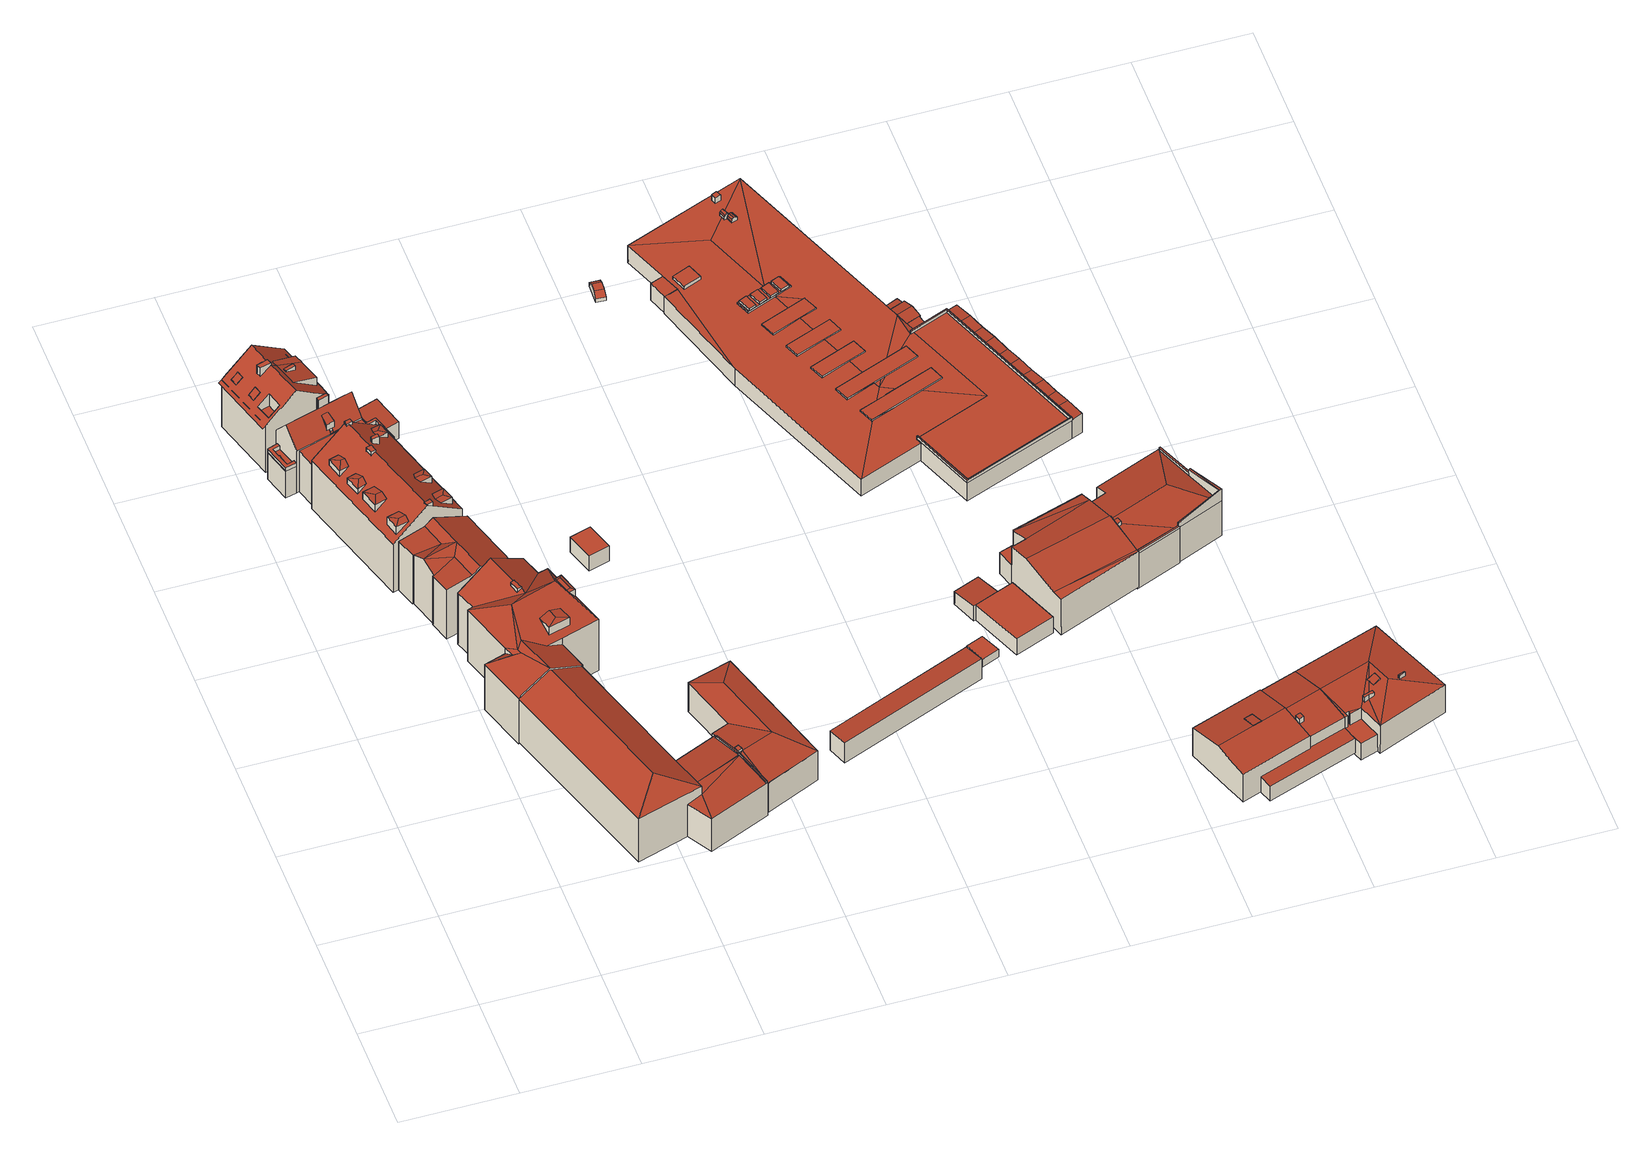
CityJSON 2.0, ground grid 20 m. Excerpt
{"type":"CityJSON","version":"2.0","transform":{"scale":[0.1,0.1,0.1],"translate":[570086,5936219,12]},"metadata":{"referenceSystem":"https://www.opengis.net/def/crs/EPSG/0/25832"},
"CityObjects":{
"building1":{"type":"Building","attributes":{"Grundfläche 2D":"138.382651","Grundhöhe NN":"13.450"},"children":["building1-1","building1-2","building1-3","building1-4","building1-5"],"geometry":[{"type":"MultiSurface","lod":"3","boundaries":[[[0,1,2,3]],[[4,5,6,0,3,7],[8,9,10,11]],[[12,13,14,15,16,17,18,19,20,21,22,23],[24,25,26,27]],[[28,29,30,31,32,33,4,7,15,14,13,34,35]],[[31,36,32]],[[7,3,15]],[[37,38,39,17,16,15,3,2,40,36,31,41]],[[40,2,1]],[[33,5,4]],[[36,0,6,5,33,32]],[[40,1,0,36]],[[39,42,43,44]],[[19,18,17,39,44,45]],[[22,46,19,45,47]],[[34,13,12,23,22,47,48,35]],[[49,50,51,31,30,29,28,35,48,52]],[[42,32,31,51,43]],[[43,51,50,49,52,48,47,45,44]],[[46,22,21,20,19]],[[32,42,31]],[[31,42,39,38,37,41]]],"semantics":{"surfaces":[{"type":"RoofSurface"},{"type":"WallSurface"},{"type":"GroundSurface"}],"values":[0,0,0,0,0,0,0,1,1,1,1,1,1,1,1,1,1,2,0,0,0]}}]},
"building1-1":{"type":"BuildingInstallation","parents":["building1"],"geometry":[{"type":"MultiSurface","lod":"3","boundaries":[[[53,54,55,56]],[[56,55,57,58]],[[53,56,58,59]],[[54,53,59,60]],[[55,54,60,57]]],"semantics":{"surfaces":[{"type":"RoofSurface"},{"type":"WallSurface"}],"values":[0,1,1,1,1]}}]},
"building1-2":{"type":"BuildingInstallation","parents":["building1"],"geometry":[{"type":"MultiSurface","lod":"3","boundaries":[[[61,62,63,64]],[[64,63,9,8]],[[61,64,8,11]],[[62,61,11,10]],[[63,62,10,9]]],"semantics":{"surfaces":[{"type":"RoofSurface"},{"type":"WallSurface"}],"values":[0,1,1,1,1]}}]},
"building1-3":{"type":"BuildingInstallation","parents":["building1"],"geometry":[{"type":"MultiSurface","lod":"3","boundaries":[[[65,66,67,68,69,70]],[[71,68,67,66,65,16,72,73]],[[71,74,69,68]],[[74,15,70,69]],[[15,16,65,70]]],"semantics":{"surfaces":[{"type":"RoofSurface"},{"type":"WallSurface"}],"values":[0,1,1,1,1]}}]},
"building1-4":{"type":"BuildingInstallation","parents":["building1"],"geometry":[{"type":"MultiSurface","lod":"3","boundaries":[[[75,76,77,78]],[[76,75,24,27]],[[77,76,27,26]],[[78,77,26,25]],[[75,78,25,24]]],"semantics":{"surfaces":[{"type":"RoofSurface"},{"type":"WallSurface"}],"values":[0,1,1,1,1]}}]},
"building1-5":{"type":"BuildingInstallation","parents":["building1"],"geometry":[{"type":"MultiSurface","lod":"3","boundaries":[[[79,80,81,82,83,84,85,86,87]],[[88,89,83,82]],[[79,87,90,91,92,88,82,81,80]],[[89,93,84,83]],[[86,85,84,93,94,95,90,87]]],"semantics":{"surfaces":[{"type":"RoofSurface"},{"type":"WallSurface"}],"values":[0,1,1,1,1]}}]},
"building2":{"type":"Building","attributes":{"Grundfläche 2D":"290.247831","Grundhöhe NN":"13.289"},"children":["building2-1","building2-2","building2-3","building2-4","building2-5","building2-6"],"geometry":[{"type":"Solid","lod":"3","boundaries":[[[[96,97,98]],[[97,99,100,98]],[[97,96,101,99]],[[102,103,104]],[[103,105,106,104]],[[103,102,107,105]],[[108,109,110]],[[109,111,112,110]],[[109,108,113,111]],[[114,115,116]],[[115,117,118,116]],[[115,114,119,117]],[[120,121,122,123]],[[121,120,124]],[[124,120,123,125]],[[126,127,128,129,130,131,132,133,134,135,136,137],[125,123,122,138,139]],[[140,141,131,130,129,128,127,126,142,143],[99,101,144,145,100],[112,111,113,146,147],[105,107,148,149,106],[118,117,119,150,151]],[[96,98,145,144]],[[96,144,101]],[[100,145,98]],[[149,148,102,104]],[[107,102,148]],[[149,104,106]],[[108,110,147,146]],[[146,113,108]],[[147,110,112]],[[114,116,151,150]],[[114,150,119]],[[118,151,116]],[[138,122,121]],[[124,125,139]],[[121,124,139,138]],[[140,143,152,153]],[[154,155,133,132,131,141,140,153,156]],[[157,135,134,133,155,158]],[[143,142,126,137,136,135,157,152]],[[158,155,154,156,153,152,157]]]],"semantics":{"surfaces":[{"type":"RoofSurface"},{"type":"WallSurface"},{"type":"GroundSurface"}],"values":[[0,0,0,0,0,0,0,0,0,0,0,0,0,0,0,0,0,1,1,1,1,1,1,1,1,1,1,1,1,1,1,1,1,1,1,1,2]]}}]},
"building2-1":{"type":"BuildingInstallation","parents":["building2"],"geometry":[{"type":"MultiSurface","lod":"3","boundaries":[[[159,160,161,162]],[[160,159,142,163]],[[160,163,127,164,161]],[[162,161,164,137]],[[126,142,159,162,137]]],"semantics":{"surfaces":[{"type":"RoofSurface"},{"type":"WallSurface"}],"values":[0,1,1,1,1]}}]},
"building2-2":{"type":"BuildingInstallation","parents":["building2"],"geometry":[{"type":"MultiSurface","lod":"3","boundaries":[[[165,166,167,168]],[[168,167,169,170]],[[165,168,170,171]],[[166,165,171,172]],[[167,166,172,169]]],"semantics":{"surfaces":[{"type":"RoofSurface"},{"type":"WallSurface"}],"values":[0,1,1,1,1]}}]},
"building2-3":{"type":"BuildingInstallation","parents":["building2"],"geometry":[{"type":"MultiSurface","lod":"3","boundaries":[[[173,174,175,176]],[[174,173,177]],[[177,173,176,178]],[[174,179,175]],[[178,180,177]],[[174,177,180,179]]],"semantics":{"surfaces":[{"type":"RoofSurface"},{"type":"WallSurface"}],"values":[0,0,0,1,1,1]}}]},
"building2-4":{"type":"BuildingInstallation","parents":["building2"],"geometry":[{"type":"MultiSurface","lod":"3","boundaries":[[[181,182,183,184,185,186]],[[141,131,132,184,183,182]],[[132,187,185,184]],[[188,181,186,185,187,130]],[[182,181,188,141]]],"semantics":{"surfaces":[{"type":"RoofSurface"},{"type":"WallSurface"}],"values":[0,1,1,1,1]}}]},
"building2-5":{"type":"BuildingInstallation","parents":["building2"],"geometry":[{"type":"MultiSurface","lod":"3","boundaries":[[[189,190,191,192]],[[190,189,193]],[[193,189,192,194]],[[195,191,190]],[[196,193,194]],[[190,193,196,195]]],"semantics":{"surfaces":[{"type":"RoofSurface"},{"type":"WallSurface"}],"values":[0,0,0,1,1,1]}}]},
"building2-6":{"type":"BuildingInstallation","parents":["building2"],"geometry":[{"type":"MultiSurface","lod":"3","boundaries":[[[197,198,199,200]],[[197,200,201,202]],[[197,202,129,203,198]],[[199,198,203,204]],[[199,204,128,201,200]]],"semantics":{"surfaces":[{"type":"RoofSurface"},{"type":"WallSurface"}],"values":[0,1,1,1,1]}}]},
"building3":{"type":"Building","attributes":{"Grundfläche 2D":"336.030322","Grundhöhe NN":"14.531"},"children":["building3-1","building3-2"],"geometry":[{"type":"Solid","lod":"3","boundaries":[[[[205,206,207]],[[206,208,209,207]],[[206,205,210,208]],[[211,212,213,214]],[[215,216,217,218,219,220,221,212,211,222]],[[219,218,217,216,215,223,224,212,221,220]],[[224,225,226,212]],[[227,228,229,230,231]],[[228,227,232]],[[232,233,228]],[[231,234,235,236,237,238]],[[227,231,238,239]],[[240,241,213,226,238,237],[208,210,242,243,209]],[[239,238,226]],[[226,213,212]],[[214,213,241]],[[226,225,244,239]],[[239,244,232,227]],[[236,240,237]],[[232,244,233]],[[207,243,242,205]],[[210,205,242]],[[243,207,209]],[[211,214,245,246]],[[222,211,246,247]],[[223,215,222,247,248]],[[224,223,248,249]],[[225,224,249,250]],[[233,244,225,250,251]],[[228,233,251,252]],[[229,228,252,253]],[[254,255,235,234,231,230,229,253,256]],[[236,235,255,257]],[[240,236,257,258,241]],[[214,241,258,245]],[[256,253,252,251,250,249,248,247,246,245,258,257,255,254]]]],"semantics":{"surfaces":[{"type":"RoofSurface"},{"type":"WallSurface"},{"type":"GroundSurface"}],"values":[[0,0,0,0,0,0,0,0,0,0,0,0,0,0,0,0,0,0,1,1,1,1,1,1,1,1,1,1,1,1,1,1,1,1,1,2]]}}]},
"building3-1":{"type":"BuildingInstallation","parents":["building3"],"geometry":[{"type":"MultiSurface","lod":"3","boundaries":[[[259,260,261,262,263,264]],[[265,263,262,266]],[[267,265,266,268,269]],[[267,264,263,265]],[[270,260,259,264]],[[271,267,269]],[[271,270,264,267]]],"semantics":{"surfaces":[{"type":"RoofSurface"},{"type":"WallSurface"}],"values":[0,0,0,0,1,1,1]}}]},
"building3-2":{"type":"BuildingInstallation","parents":["building3"],"geometry":[{"type":"MultiSurface","lod":"3","boundaries":[[[272,273,274,275,276,277,278,279]],[[216,280,276,275]],[[280,281,277,276]],[[277,281,221,278]],[[221,220,279,278]],[[220,219,272,279]],[[219,218,217,216,275,274,273,272]]],"semantics":{"surfaces":[{"type":"RoofSurface"},{"type":"WallSurface"}],"values":[0,1,1,1,1,1,1]}}]},
"building4":{"type":"Building","attributes":{"Grundfläche 2D":"200.129257","Grundhöhe NN":"14.644"},"geometry":[{"type":"Solid","lod":"3","boundaries":[[[[282,283,284,285,286]],[[287,286,285]],[[288,289,287]],[[287,290,286]],[[289,290,287]],[[289,288,291,292,293]],[[293,294,290,289]],[[294,295,296,297,290]],[[297,282,286,290]],[[298,299,300]],[[298,301,302,299]],[[301,303,304,305]],[[305,306,301]],[[306,302,301]],[[303,307,308,309]],[[309,304,303]],[[307,310,311,308]],[[312,313,314,315,316,317,318,319,320,321,322,323,324]],[[284,283,325,326]],[[285,284,326,327]],[[288,287,285,327,328]],[[291,288,328,329]],[[292,291,329,330]],[[295,294,293,292,330,331]],[[300,299,302,306,305,304,309,308,311,312,324,296,295,331,332]],[[333,325,283,282,297,296,324,323,322]],[[298,300,332,334]],[[313,310,307,303,301,298,334,335,314]],[[310,313,312,311]],[[315,314,335,336]],[[316,315,336,337]],[[317,316,337,338]],[[318,317,338,339]],[[340,341,321,320,319,318,339,342]],[[322,321,341,333]],[[330,329,328,327,326,325,333,341,340,342,339,338,337,336,335,334,332,331]]]],"semantics":{"surfaces":[{"type":"RoofSurface"},{"type":"WallSurface"},{"type":"GroundSurface"}],"values":[[0,0,0,0,0,0,0,0,0,0,0,0,0,0,0,0,0,0,1,1,1,1,1,1,1,1,1,1,1,1,1,1,1,1,1,2]]}}]},
"building5":{"type":"Building","attributes":{"Grundfläche 2D":"520.101250","Grundhöhe NN":"14.916"},"children":["building5-1"],"geometry":[{"type":"Solid","lod":"3","boundaries":[[[[343,344,345,344,346]],[[347,346,344,345]],[[348,346,347,345,349,350]],[[351,352,343]],[[345,344,343,352,353,354]],[[355,356,357,358]],[[359,357,356]],[[359,360,361,362,358,357]],[[348,350,363,364]],[[352,351,365,366]],[[353,352,366,367]],[[368,363,350,349,345,354,353,367,369]],[[356,355,370,371]],[[343,359,356,371,365,351]],[[364,372,361,360,359,343,346,348]],[[370,355,358,362,361,372,373]],[[368,369,367,366,365,371,370,373,372,364,363]]]],"semantics":{"surfaces":[{"type":"RoofSurface"},{"type":"WallSurface"},{"type":"GroundSurface"}],"values":[[0,0,0,0,0,0,0,0,1,1,1,1,1,1,1,1,2]]}}]},
"building5-1":{"type":"BuildingInstallation","parents":["building5"],"geometry":[{"type":"MultiSurface","lod":"3","boundaries":[[[374,375,376,377,378]],[[375,379,380,381,376]],[[349,382,374,378]],[[344,383,380,379,375,374,382,347]],[[383,354,381,380]],[[354,345,349,378,377,376,381]]],"semantics":{"surfaces":[{"type":"RoofSurface"},{"type":"WallSurface"}],"values":[0,0,1,1,1,1]}}]},
"building6":{"type":"Building","attributes":{"Grundfläche 2D":"205.317041","Grundhöhe NN":"13.641"},"children":["building6-1","building6-2","building6-3","building6-4","building6-5"],"geometry":[{"type":"MultiSurface","lod":"3","boundaries":[[[384,385,386,387,388,389]],[[390,391,392,393,394,395,396,397]],[[395,394,393,398,399,400,401,402,403,404,405,406]],[[407,408,409,410,411,412,413,414,415,416]],[[417,418,419]],[[420,421,418,417,422]],[[423,419,418,424,425,426,427,428,429,430,431]],[[432,433,434,435,436]],[[437,438,439,440,441]],[[442,443,444,445]],[[420,422,446,447]],[[421,420,447,448]],[[418,421,448,449]],[[385,384,450,451]],[[386,385,451,452]],[[387,386,452,453]],[[418,449,454,424]],[[425,424,454,455]],[[428,427,456,457]],[[429,428,457,458]],[[433,459,456,427,434]],[[434,427,426,435]],[[460,432,436,435,426,425,455]],[[433,432,460,459]],[[384,389,388,387,453,399,398,393,392,391,390,461,450]],[[441,401,400,399,453,462,437]],[[441,406,405]],[[441,405,401]],[[415,414,423,431,396,395,406,441,416]],[[445,444,463,461,390,397,396,431,430]],[[438,437,462,464]],[[439,438,464,465,408,466]],[[439,466,408,407,416,441,440]],[[444,443,467,463]],[[445,430,429,442]],[[442,429,458,467,443]],[[409,408,465,468]],[[410,409,468,469]],[[411,410,469,470]],[[417,412,411,470,446,422]],[[414,413,412,417,419,423]],[[465,464,462,453,452,451,450,461,463,467,458,457,456,459,460,455,454,449,448,447,446,470,469,468]]],"semantics":{"surfaces":[{"type":"RoofSurface"},{"type":"WallSurface"},{"type":"GroundSurface"}],"values":[0,0,0,0,0,0,0,0,0,0,1,1,1,1,1,1,1,1,1,1,1,1,1,1,1,1,1,1,1,1,1,1,1,1,1,1,1,1,1,1,1,2]}}]},
"building6-1":{"type":"BuildingInstallation","parents":["building6"],"geometry":[{"type":"MultiSurface","lod":"3","boundaries":[[[471,472,473,474,475,476,477,478,479,480,481,482]],[[388,483,472,471]],[[473,472,483,484]],[[484,485,474,473]],[[485,486,475,474]],[[486,487,476,475]],[[477,476,487,488]],[[488,389,478,477]],[[389,384,479,478]],[[384,385,480,479]],[[385,386,481,480]],[[386,387,482,481]],[[388,471,482,387]]],"semantics":{"surfaces":[{"type":"RoofSurface"},{"type":"WallSurface"}],"values":[0,1,1,1,1,1,1,1,1,1,1,1,1]}}]},
"building6-2":{"type":"BuildingInstallation","parents":["building6"],"geometry":[{"type":"MultiSurface","lod":"3","boundaries":[[[489,401,405,490,491]],[[490,405,404]],[[403,402,489,491,490,404]],[[401,489,402]]],"semantics":{"surfaces":[{"type":"RoofSurface"},{"type":"WallSurface"}],"values":[0,1,1,1]}}]},
"building6-3":{"type":"BuildingInstallation","parents":["building6"],"geometry":[{"type":"MultiSurface","lod":"3","boundaries":[[[492,493,494,495,496,497,498,499,500,501]],[[403,404,502,503,498,497,496,495,494,493,504,402]],[[503,499,498]],[[504,493,492]]],"semantics":{"surfaces":[{"type":"RoofSurface"},{"type":"WallSurface"}],"values":[0,1,1,1]}}]},
"building6-4":{"type":"BuildingInstallation","parents":["building6"],"geometry":[{"type":"MultiSurface","lod":"3","boundaries":[[[505,506,507,508]],[[508,507,509,510]],[[510,511,505,508]],[[506,505,511,512]],[[512,509,507,506]]],"semantics":{"surfaces":[{"type":"RoofSurface"},{"type":"WallSurface"}],"values":[0,1,1,1,1]}}]},
"building6-5":{"type":"BuildingInstallation","parents":["building6"],"geometry":[{"type":"MultiSurface","lod":"3","boundaries":[[[513,514,515,516,517,518,519,466,520,521,522]],[[415,516,515,414]],[[517,516,415,523]],[[518,517,523,524]],[[524,407,519,518]],[[408,466,519,407]],[[408,409,520,466]],[[409,410,521,520]],[[410,411,522,521]],[[411,412,513,522]],[[412,413,414,515,514,513]]],"semantics":{"surfaces":[{"type":"RoofSurface"},{"type":"WallSurface"}],"values":[0,1,1,1,1,1,1,1,1,1,1]}}]},
"building7":{"type":"Building","attributes":{"Grundfläche 2D":"231.420681","Grundhöhe NN":"15.689"},"children":["building7-1"],"geometry":[{"type":"Solid","lod":"3","boundaries":[[[[525,526,527,528,529,530]],[[345,529,528]],[[354,529,345]],[[529,354,353,531,530]],[[532,531,353]],[[531,533,534,530]],[[535,534,533]],[[535,525,530,534]],[[536,537,538,532,353,354,345,528,527,526,539,540]],[[531,532,538,541]],[[533,531,541,542]],[[535,533,542,543]],[[525,535,543,544]],[[526,525,544,539]],[[542,541,538,537,536,540,539,544,543]]]],"semantics":{"surfaces":[{"type":"RoofSurface"},{"type":"WallSurface"},{"type":"GroundSurface"}],"values":[[0,0,0,0,0,0,0,0,1,1,1,1,1,1,2]]}}]},
"building7-1":{"type":"BuildingInstallation","parents":["building7"],"geometry":[{"type":"MultiSurface","lod":"3","boundaries":[[[545,546,547,548]],[[548,547,527,528]],[[545,548,528,529]],[[546,545,529,549]],[[547,546,549,527]]],"semantics":{"surfaces":[{"type":"RoofSurface"},{"type":"WallSurface"}],"values":[0,1,1,1,1]}}]},
"building8":{"type":"Building","attributes":{"Grundfläche 2D":"18.722356","Grundhöhe NN":"15.256"},"geometry":[{"type":"Solid","lod":"3","boundaries":[[[[550,551,552,553]],[[554,555,553,552]],[[555,556,550,553]],[[556,557,551,550]],[[557,554,552,551]],[[557,556,555,554]]]],"semantics":{"surfaces":[{"type":"RoofSurface"},{"type":"WallSurface"},{"type":"GroundSurface"}],"values":[[0,1,1,1,1,2]]}}]},
"building9":{"type":"Building","attributes":{"Grundfläche 2D":"102.827530","Grundhöhe NN":"12.607"},"geometry":[{"type":"Solid","lod":"3","boundaries":[[[[558,559,560,561,562]],[[563,564,560,559]],[[564,565,561,560]],[[565,566,562,561]],[[566,567,563,559,558,562]],[[565,564,563,567,566]]]],"semantics":{"surfaces":[{"type":"RoofSurface"},{"type":"WallSurface"},{"type":"GroundSurface"}],"values":[[0,1,1,1,1,2]]}}]},
"building10":{"type":"Building","attributes":{"Grundfläche 2D":"6.330652","Grundhöhe NN":"13.791"},"geometry":[{"type":"Solid","lod":"3","boundaries":[[[[568,569,570,571]],[[572,569,568,573]],[[574,572,573,575]],[[571,570,576,577]],[[575,573,568,571,577,578]],[[574,575,578,579]],[[570,569,572,574,579,576]],[[578,577,576,579]]]],"semantics":{"surfaces":[{"type":"RoofSurface"},{"type":"WallSurface"},{"type":"GroundSurface"}],"values":[[0,0,0,1,1,1,1,2]]}}]},
"building11":{"type":"Building","attributes":{"Grundfläche 2D":"12.312836","Grundhöhe NN":"15.479"},"geometry":[{"type":"Solid","lod":"3","boundaries":[[[[580,581,582,583,584]],[[585,586,587,582,581,580]],[[587,588,583,582]],[[588,589,584,583]],[[589,585,580,584]],[[587,586,585,589,588]]]],"semantics":{"surfaces":[{"type":"RoofSurface"},{"type":"WallSurface"},{"type":"GroundSurface"}],"values":[[0,1,1,1,1,2]]}}]},
"building12":{"type":"Building","attributes":{"Grundfläche 2D":"96.049248","Grundhöhe NN":"15.403"},"geometry":[{"type":"Solid","lod":"3","boundaries":[[[[590,591,592,593]],[[591,594,595,596,597]],[[591,590,598,599,594]],[[591,600,601,592]],[[593,592,601,602]],[[590,593,602,598]],[[595,594,599,603]],[[596,595,603,604]],[[597,596,604,605]],[[600,591,597,605]],[[600,605,604,603,599,598,602,601]]]],"semantics":{"surfaces":[{"type":"RoofSurface"},{"type":"WallSurface"},{"type":"GroundSurface"}],"values":[[0,0,1,1,1,1,1,1,1,1,2]]}}]},
"building13":{"type":"Building","attributes":{"Grundfläche 2D":"250.487630","Grundhöhe NN":"13.916"},"geometry":[{"type":"Solid","lod":"3","boundaries":[[[[606,607,608]],[[609,607,606]],[[610,611,609]],[[611,607,609]],[[611,610,612,613,614]],[[614,613,615,616,617]],[[618,619,620,615]],[[615,620,621,616]],[[622,623,624,625]],[[606,608,626,627]],[[623,610,609,606,627,628,624]],[[610,623,622,612]],[[619,618,615,613,612,622,629,630,631]],[[620,619,631,632]],[[633,634,635,626,608,607,611,614,617,616,621,620,632,636]],[[625,624,628,637]],[[622,625,637,629]],[[627,626,635,634,633,636,632,631,630,629,637,628]]]],"semantics":{"surfaces":[{"type":"RoofSurface"},{"type":"WallSurface"},{"type":"GroundSurface"}],"values":[[0,0,0,0,0,0,0,0,0,1,1,1,1,1,1,1,1,2]]}}]},
"building14":{"type":"Building","attributes":{"Grundfläche 2D":"168.360837","Grundhöhe NN":"15.620"},"children":["building14-1"],"geometry":[{"type":"Solid","lod":"3","boundaries":[[[[638,639,640,641,642,643,644,645,646,647]],[[648,644,643,642,641,649]],[[639,638,647,650,651]],[[652,649,641,640,639,651,653]],[[648,649,652,654]],[[647,646,645,644,648,654,655,656,650]],[[655,654,652,653,651,650,656]]]],"semantics":{"surfaces":[{"type":"RoofSurface"},{"type":"WallSurface"},{"type":"GroundSurface"}],"values":[[0,0,1,1,1,1,2]]}}]},
"building14-1":{"type":"BuildingInstallation","parents":["building14"],"geometry":[{"type":"MultiSurface","lod":"3","boundaries":[[[657,658,659,660]],[[643,642,660,659]],[[657,660,642,661]],[[661,662,658,657]],[[662,643,659,658]]],"semantics":{"surfaces":[{"type":"RoofSurface"},{"type":"WallSurface"}],"values":[0,1,1,1,1]}}]},
"building15":{"type":"Building","attributes":{"Grundfläche 2D":"2037.458071","Grundhöhe NN":"13.007"},"children":["building15-1","building15-2","building15-3","building15-4","building15-5","building15-6","building15-7","building15-8"],"geometry":[{"type":"MultiSurface","lod":"3","boundaries":[[[663,664,665,666]],[[667,668,669,670]],[[671,672,673,674,675]],[[676,677,678,679,680,681,682,683,684,685,686,687,688,689,690,691,692,693,694,695,696,697,673,698]],[[699,700,701,702,703]],[[697,704,674,673]],[[703,702,705]],[[683,682,706,707]],[[708,677,709,710,711]],[[677,708,711,710,712,678]],[[713,714,715,716,717,702,701,718,719,695,694,720,721,691,690,722,723,687,686,724,725,707,706,726,727,728,729,712,710,709,730,731]],[[732,733,731,730]],[[734,735,736,737,738,739,740,714,713]],[[741,702,717,742,743]],[[704,744,745,705,702,741,746,747,738,737,748,749,674]],[[750,751,752,753,754,755],[756,757,758,759,760],[761,762,763,764],[765,766,767,768],[769,770,771,772]],[[773,774,775,776,777]],[[778,779,780,781]],[[782,783,784,785,786,787]],[[788,789,790,791,792,793,794,795,796,797,798,799]],[[737,800,801,802,803,748]],[[804,805,806,807]],[[673,808,809,810]],[[811,673,810,812,813]],[[814,815,816,817]],[[818,814,817,819]],[[820,818,819,821]],[[822,820,821,823]],[[824,822,823,825]],[[826,824,825,827]],[[828,826,827,829]],[[830,828,829,831]],[[832,830,831,833]],[[834,832,833,835]],[[836,837,838,839]],[[840,841,842,843]],[[719,718,666,665]],[[666,718,701]],[[745,663,666,700,705]],[[700,699,705]],[[699,703,705]],[[666,701,700]],[[745,744,664,663]],[[665,664,744,704,697,696,695,719]],[[721,720,668,667]],[[694,693,669,668,720]],[[693,692,670,669]],[[721,667,670,692,691]],[[728,727,752,751]],[[727,726,706,682,754,753,752]],[[754,682,681,680,755]],[[680,679,750,755]],[[751,750,679,678,712,729,728]],[[725,724,774,773]],[[685,775,774,724,686]],[[685,684,683,777,776,775]],[[725,773,777,683,707]],[[723,722,778,781]],[[690,689,779,778,722]],[[689,688,780,779]],[[687,723,781,780,688]],[[716,715,784,783]],[[740,784,715,714]],[[784,740,739]],[[747,785,784,739,738]],[[747,746,786,785]],[[786,746,741,743,742,717,716,783,782,787]],[[674,749,793,792]],[[749,748,803,794,793]],[[803,802,795,794]],[[796,795,802,801]],[[801,800,797,796]],[[800,844,798,797]],[[845,799,798,844]],[[846,835,788,799,845]],[[827,825,823,821,819,817,816,789,788,835,833,831,829]],[[847,848,674,792,791,790,789,816,849]],[[807,806,850,851]],[[804,807,851,852]],[[805,804,852,853]],[[805,853,854,809,808,855,850,806]],[[812,810,809,854,856]],[[838,857,858,811,813,812,856,859,839]],[[835,846,860,861,834]],[[815,814,818,820,822,824,826,828,830,832,834,861,862]],[[815,862,863,849,816]],[[836,839,859,864]],[[837,836,864,865]],[[838,837,865,857]],[[673,672,671,866,855,808]],[[867,677,676,698,673,811,858]],[[709,677,867,868]],[[843,730,709,868,869,840]],[[870,733,732,730,843,842,871]],[[731,733,870,872]],[[713,731,872,873]],[[734,713,873,874]],[[737,736,735,844,800]],[[875,845,844,735,734,874]],[[846,845,875,860]],[[674,848,847,849,863,866,671,675]],[[841,840,869,876]],[[842,841,876,871]],[[860,875,874,873,872,870,871,876,869,868,867,858,857,865,864,859,856,854,853,852,851,850,855,866,863,862,861]]],"semantics":{"surfaces":[{"type":"RoofSurface"},{"type":"WallSurface"},{"type":"GroundSurface"}],"values":[0,0,0,0,0,0,0,0,0,0,0,0,0,0,0,0,0,0,0,0,0,0,0,0,0,0,0,0,0,0,0,0,0,0,0,0,1,1,1,1,1,1,1,1,1,1,1,1,1,1,1,1,1,1,1,1,1,1,1,1,1,1,1,1,1,1,1,1,1,1,1,1,1,1,1,1,1,1,1,1,1,1,1,1,1,1,1,1,1,1,1,1,1,1,1,1,1,1,1,1,1,1,1,2]}}]},
"building15-1":{"type":"BuildingInstallation","parents":["building15"],"geometry":[{"type":"MultiSurface","lod":"3","boundaries":[[[877,878,879,880,881]],[[879,878,757,756]],[[880,879,756,760]],[[881,880,760,759]],[[758,757,878,877,881,759]]],"semantics":{"surfaces":[{"type":"RoofSurface"},{"type":"WallSurface"}],"values":[0,1,1,1,1]}}]},
"building15-2":{"type":"BuildingInstallation","parents":["building15"],"geometry":[{"type":"MultiSurface","lod":"3","boundaries":[[[882,883,884,885]],[[886,883,882,887]],[[888,886,887,889]],[[890,888,889,891]],[[892,893,885,884]],[[893,894,895,896,891,889,887,882,885]],[[896,897,890,891]],[[897,898,899,900,892,884,883,886,888,890]]],"semantics":{"surfaces":[{"type":"RoofSurface"},{"type":"WallSurface"}],"values":[0,0,0,0,1,1,1,1]}}]},
"building15-3":{"type":"BuildingInstallation","parents":["building15"],"geometry":[{"type":"MultiSurface","lod":"3","boundaries":[[[901,902,903,904,905,906,907]],[[908,909,902,901]],[[902,909,910,911,905,904,903]],[[911,912,913,907,906,905]],[[901,907,913,908]]],"semantics":{"surfaces":[{"type":"RoofSurface"},{"type":"WallSurface"}],"values":[0,1,1,1,1]}}]},
"building15-4":{"type":"BuildingInstallation","parents":["building15"],"geometry":[{"type":"MultiSurface","lod":"3","boundaries":[[[914,915,916,917]],[[915,918,919,920,916]],[[919,921,922,920]],[[921,923,924,922]],[[925,926,708,927,928,923,921,919,918,915,914]],[[711,929,924,923,928]],[[929,930,931,932,917,916,920,922,924]],[[932,925,914,917]]],"semantics":{"surfaces":[{"type":"RoofSurface"},{"type":"WallSurface"}],"values":[0,0,0,0,1,1,1,1]}}]},
"building15-5":{"type":"BuildingInstallation","parents":["building15"],"geometry":[{"type":"MultiSurface","lod":"3","boundaries":[[[933,934,935,936]],[[934,933,770,769]],[[934,769,772,935]],[[936,935,772,771]],[[933,936,771,770]]],"semantics":{"surfaces":[{"type":"RoofSurface"},{"type":"WallSurface"}],"values":[0,1,1,1,1]}}]},
"building15-6":{"type":"BuildingInstallation","parents":["building15"],"geometry":[{"type":"MultiSurface","lod":"3","boundaries":[[[937,938,939,940]],[[940,939,941,942]],[[937,940,942,943]],[[938,937,943,944]],[[939,938,944,941]]],"semantics":{"surfaces":[{"type":"RoofSurface"},{"type":"WallSurface"}],"values":[0,1,1,1,1]}}]},
"building15-7":{"type":"BuildingInstallation","parents":["building15"],"geometry":[{"type":"MultiSurface","lod":"3","boundaries":[[[945,946,947,948]],[[946,945,761,764]],[[947,946,764,763]],[[948,947,763,762]],[[948,762,761,945]]],"semantics":{"surfaces":[{"type":"RoofSurface"},{"type":"WallSurface"}],"values":[0,1,1,1,1]}}]},
"building15-8":{"type":"BuildingInstallation","parents":["building15"],"geometry":[{"type":"MultiSurface","lod":"3","boundaries":[[[949,950,951,952]],[[952,951,767,766]],[[952,766,765,949]],[[950,949,765,768]],[[951,950,768,767]]],"semantics":{"surfaces":[{"type":"RoofSurface"},{"type":"WallSurface"}],"values":[0,1,1,1,1]}}]},
"building16":{"type":"Building","attributes":{"Grundfläche 2D":"128.284753","Grundhöhe NN":"15.608"},"children":["building16-1"],"geometry":[{"type":"Solid","lod":"3","boundaries":[[[[953,954,955,956]],[[954,957,958,955]],[[959,960,961,962,963,964]],[[956,961,960,953]],[[954,953,960,965,966,957]],[[958,957,966,652]],[[955,958,652,653,961,956]],[[964,963,967,968]],[[959,964,968,969]],[[960,959,969,965]],[[962,961,653,651]],[[963,962,651,967]],[[966,965,969,968,967,651,653,652]]]],"semantics":{"surfaces":[{"type":"RoofSurface"},{"type":"WallSurface"},{"type":"GroundSurface"}],"values":[[0,0,0,1,1,1,1,1,1,1,1,1,2]]}}]},
"building16-1":{"type":"BuildingInstallation","parents":["building16"],"geometry":[{"type":"MultiSurface","lod":"3","boundaries":[[[970,971,972,973]],[[973,972,974,975]],[[970,973,975,976]],[[971,970,976,977]],[[972,971,977,974]]],"semantics":{"surfaces":[{"type":"RoofSurface"},{"type":"WallSurface"}],"values":[0,1,1,1,1]}}]},
"building17":{"type":"Building","attributes":{"Grundfläche 2D":"248.351426","Grundhöhe NN":"13.434"},"children":["building17-1","building17-2","building17-3","building17-4"],"geometry":[{"type":"Solid","lod":"3","boundaries":[[[[978,979,980,981,982,983,984,985]],[[980,986,987,988,989,990,991,983,982,981]],[[992,993,994,995,996,997,998]],[[995,996,995,994]],[[983,991,996,995,994,985,984]],[[999,992,998]],[[1000,1001,1002,1003]],[[1004,980,979,978,985,1005,1006]],[[986,980,1004,1007]],[[1001,988,987,986,1007,1008,1002]],[[988,1001,1000,989]],[[1009,1010,999,998,997,996,991,990,989,1000,1011,1012,1013]],[[1014,993,992,999,1010,1015]],[[994,993,1014,1016]],[[985,994,1016,1005]],[[1003,1002,1008,1017]],[[1000,1003,1017,1011]],[[1008,1007,1004,1006,1005,1016,1014,1015,1010,1009,1013,1012,1011,1017]]]],"semantics":{"surfaces":[{"type":"RoofSurface"},{"type":"WallSurface"},{"type":"GroundSurface"}],"values":[[0,0,0,0,0,0,0,1,1,1,1,1,1,1,1,1,1,2]]}}]},
"building17-1":{"type":"BuildingInstallation","parents":["building17"],"geometry":[{"type":"MultiSurface","lod":"3","boundaries":[[[1018,1019,1020,1021,1022]],[[1021,1020,978,979]],[[1023,1022,1021,979,981]],[[1019,1018,1022,1023,982,1024]]],"semantics":{"surfaces":[{"type":"RoofSurface"},{"type":"WallSurface"}],"values":[0,1,1,1]}}]},
"building17-2":{"type":"BuildingInstallation","parents":["building17"],"geometry":[{"type":"MultiSurface","lod":"3","boundaries":[[[1025,1026,1027,1028]],[[996,997,1026,1025]],[[997,1029,1027,1026]],[[1030,1028,1027,1029]],[[1030,996,1025,1028]]],"semantics":{"surfaces":[{"type":"RoofSurface"},{"type":"WallSurface"}],"values":[0,1,1,1,1]}}]},
"building17-3":{"type":"BuildingInstallation","parents":["building17"],"geometry":[{"type":"MultiSurface","lod":"3","boundaries":[[[1031,1032,1033,1034,1035,1036]],[[1037,995,1038,1033,1032,1031]],[[1038,992,1034,1033]],[[992,993,1035,1034]],[[994,1036,1035,993]]],"semantics":{"surfaces":[{"type":"RoofSurface"},{"type":"WallSurface"}],"values":[0,1,1,1,1]}}]},
"building17-4":{"type":"BuildingInstallation","parents":["building17"],"geometry":[{"type":"MultiSurface","lod":"3","boundaries":[[[1039,1040,1041]],[[1042,1039,1041,1043]],[[1044,1043,1045]],[[1042,1043,1044]],[[984,1046,1043,1041,1040,1019,1024]],[[1037,1031,1045,1043,1046]],[[1031,1036,1044,1045]],[[985,1042,1044,1036,994]],[[978,1020,1039,1042,985]],[[1020,1019,1040,1039]]],"semantics":{"surfaces":[{"type":"RoofSurface"},{"type":"WallSurface"}],"values":[0,0,0,0,1,1,1,1,1,1]}}]},
"building18":{"type":"Building","attributes":{"Grundfläche 2D":"274.533325","Grundhöhe NN":"15.284"},"children":["building18-1","building18-2","building18-3"],"geometry":[{"type":"Solid","lod":"3","boundaries":[[[[1047,1048,954,1049,953]],[[1050,1051,1052,954,1048]],[[1053,1051,1050]],[[1052,1051,1054,1055]],[[1055,1054,1056,1052]],[[1057,1058,1056,1054]],[[1058,1059,1052,1056]],[[1059,957,954,1052]],[[1060,1061,1062,1063,1064,1065,1066,1067]],[[1061,1060,1068,1069]],[[1062,1061,1069,1070]],[[953,1060,1067,1047]],[[1047,1067,1066,1048]],[[1048,1066,1065,1050]],[[1050,1065,1064,1053]],[[1053,1064,1063,1051]],[[1071,1054,1051,1063,1062,1070]],[[1072,1058,1057,1054,1071,1073]],[[1059,1058,1072,1074]],[[957,1059,1074,1075]],[[1049,954,957,1075,1068,1060,953]],[[1071,1070,1069,1068,1075,1074,1072,1073]]]],"semantics":{"surfaces":[{"type":"RoofSurface"},{"type":"WallSurface"},{"type":"GroundSurface"}],"values":[[0,0,0,0,0,0,0,0,0,1,1,1,1,1,1,1,1,1,1,1,1,2]]}}]},
"building18-1":{"type":"BuildingInstallation","parents":["building18"],"geometry":[{"type":"MultiSurface","lod":"3","boundaries":[[[1076,1077,1078,1079]],[[1079,1078,1080,1081]],[[1076,1079,1081,1082]],[[1077,1076,1082,1083]],[[1078,1077,1083,1080]]],"semantics":{"surfaces":[{"type":"RoofSurface"},{"type":"WallSurface"}],"values":[0,1,1,1,1]}}]},
"building18-2":{"type":"BuildingInstallation","parents":["building18"],"geometry":[{"type":"MultiSurface","lod":"3","boundaries":[[[1084,1085,1086,1087]],[[1087,1086,1088,1089]],[[1084,1087,1089,1090]],[[1085,1084,1090,1091]],[[1086,1085,1091,1088]]],"semantics":{"surfaces":[{"type":"RoofSurface"},{"type":"WallSurface"}],"values":[0,1,1,1,1]}}]},
"building18-3":{"type":"BuildingInstallation","parents":["building18"],"geometry":[{"type":"MultiSurface","lod":"3","boundaries":[[[1092,1093,1094,1095,1096,1097]],[[1094,1093,1098,1055]],[[1095,1094,1055,1099]],[[1100,1097,1096,1095,1099,1101]],[[1092,1097,1100,1102]],[[1093,1092,1102,1098]]],"semantics":{"surfaces":[{"type":"RoofSurface"},{"type":"WallSurface"}],"values":[0,1,1,1,1,1]}}]}
},
"vertices":[
[133,1276,140],[128,1291,140],[85,1278,155],[89,1267,155],[102,1224,155],[145,1237,140],[133,1275,140],[89,1266,155],[114,1262,147],[116,1256,147],[99,1250,154],[97,1256,154],[73,1191,142],[99,1199,163],[92,1221,163],[79,1264,163],[76,1273,163],[64,1314,163],[14,1299,123],[9,1297,119],[4,1296,115],[38,1181,115],[43,1182,119],[68,1190,139],[63,1224,142],[71,1196,142],[51,1190,126],[42,1218,126],[157,1218,117],[152,1237,117],[151,1239,117],[140,1277,117],[133,1275,122],[145,1237,122],[131,1209,137],[158,1217,117],[133,1276,122],[123,1332,117],[116,1330,122],[115,1329,123],[128,1291,122],[135,1293,117],[131,1275,123],[131,1275,14],[115,1329,14],[9,1297,14],[10,1293,119],[43,1182,14],[158,1217,14],[152,1237,14],[151,1239,14],[140,1277,14],[157,1218,14],
[40,1232,128],[52,1235,138],[48,1249,138],[36,1245,128],[48,1249,137],[36,1245,127],[40,1232,127],[52,1235,137],
[97,1256,156],[99,1250,156],[116,1256,156],[114,1262,156],
[76,1273,167],[68,1270,167],[67,1270,167],[57,1267,167],[60,1259,167],[79,1264,167],[57,1267,148],[68,1270,156],[67,1270,156],[60,1259,148],
[63,1224,115],[42,1218,115],[51,1190,115],[71,1196,115],
[31,1289,135],[28,1288,132],[24,1287,129],[21,1286,127],[25,1273,127],[37,1276,136],[35,1283,136],[35,1285,136],[33,1290,136],[21,1286,126],[25,1273,126],[33,1290,135],[31,1289,134],[28,1288,131],[37,1276,135],[35,1285,135],[34,1288,135],
[143,943,146],[150,963,147],[133,975,146],[161,966,147],[154,981,146],[164,949,146],[115,1033,142],[122,1051,145],[107,1061,142],[130,1053,145],[123,1066,142],[131,1038,142],[159,887,146],[167,902,148],[152,912,146],[180,906,148],[173,918,146],[181,893,146],[129,988,142],[136,1005,145],[121,1015,142],[144,1008,145],[137,1020,142],[145,993,142],[249,929,147],[255,944,145],[235,938,145],[235,925,147],[262,921,145],[242,915,145],[150,1106,169],[152,1099,169],[169,1043,169],[172,1031,169],[211,902,169],[213,895,169],[222,898,162],[276,914,121],[214,1123,121],[213,1125,121],[204,1122,128],[156,1108,164],[255,944,130],[262,921,130],[150,876,121],[212,895,168],[146,1105,166],[87,1087,121],[143,943,130],[133,975,130],[159,887,130],[152,912,130],[115,1033,130],[107,1061,130],[129,988,130],[121,1015,130],[87,1087,13],[150,876,13],[213,895,13],[276,914,13],[212,895,13],[213,1125,13],[214,1123,13],
[146,1105,171],[148,1098,171],[158,1101,171],[156,1108,171],[148,1098,166],[158,1101,164],
[176,1056,170],[188,1059,170],[187,1065,170],[175,1062,170],[187,1065,152],[175,1062,161],[176,1056,161],[188,1059,152],
[233,980,148],[240,993,145],[220,987,145],[219,976,148],[246,974,145],[226,968,145],[240,993,130],[246,974,130],
[210,902,171],[212,895,171],[213,895,171],[222,898,171],[220,905,171],[211,902,171],[220,905,162],[210,902,168],
[197,1094,145],[206,1108,142],[190,1104,142],[189,1092,145],[212,1088,142],[196,1083,142],[206,1108,130],[212,1088,130],
[165,1029,172],[173,1031,172],[170,1043,172],[161,1041,172],[161,1041,163],[165,1029,163],[173,1031,168],[170,1043,168],
[348,601,165],[326,605,168],[311,590,165],[321,622,168],[303,613,165],[340,624,165],[339,729,140],[295,659,180],[344,660,189],[356,734,140],[267,747,180],[286,688,180],[286,687,180],[289,679,180],[289,678,180],[289,677,180],[292,670,180],[327,766,140],[207,728,140],[219,692,140],[210,689,140],[264,634,189],[257,566,150],[202,581,127],[229,495,127],[236,498,131],[287,514,156],[246,575,140],[240,593,127],[344,531,128],[346,532,127],[330,584,127],[303,576,140],[264,587,156],[254,574,150],[330,584,140],[397,605,140],[348,601,148],[311,590,148],[240,593,140],[356,734,25],[339,729,25],[327,766,25],[207,728,25],[219,692,25],[210,689,25],[240,593,25],[202,581,25],[229,495,25],[344,531,25],[346,532,25],[287,514,25],[330,584,25],[397,605,25],
[358,689,165],[353,687,165],[353,683,167],[353,681,168],[360,683,168],[364,691,165],[368,658,168],[361,656,168],[375,655,165],[363,654,166],[364,652,165],[364,691,149],[375,655,149],
[289,678,183],[289,679,183],[286,687,183],[286,688,183],[279,685,183],[284,668,183],[292,670,183],[289,677,183],[279,685,175],[284,668,175],
[203,880,140],[156,866,136],[167,831,136],[169,831,136],[216,836,140],[177,805,150],[185,779,136],[226,803,140],[237,824,150],[183,779,136],[194,743,136],[240,757,140],[256,762,150],[318,781,114],[281,904,114],[219,885,150],[328,812,65],[305,823,72],[310,807,65],[317,849,65],[303,831,72],[307,881,65],[293,863,72],[295,856,72],[299,843,65],[305,889,72],[287,884,72],[289,875,65],[301,900,65],[283,895,65],[283,895,62],[301,900,61],[302,896,61],[304,897,61],[297,923,61],[276,916,62],[276,914,62],[213,895,65],[212,895,65],[173,883,66],[177,872,66],[219,885,64],[281,904,62],[156,866,26],[167,831,26],[169,831,26],[185,779,26],[183,779,26],[194,743,26],[318,781,26],[310,807,26],[177,872,26],[328,812,26],[302,896,26],[304,897,26],[297,923,26],[276,916,26],[276,914,26],[212,895,26],[173,883,26],[213,895,26],
[440,227,108],[521,285,111],[522,286,111],[433,248,111],[520,286,111],[414,308,102],[502,340,103],[500,345,102],[414,219,102],[440,177,102],[547,223,102],[546,224,102],[229,495,126],[325,191,126],[369,252,155],[287,514,155],[440,227,126],[414,308,126],[344,531,126],[287,514,154],[500,345,29],[414,308,29],[414,219,29],[440,177,29],[547,223,29],[522,286,29],[546,224,29],[229,495,29],[325,191,29],[344,531,29],[287,514,29],
[500,340,108],[520,286,115],[522,286,115],[521,290,115],[502,340,108],[521,285,115],[544,224,106],[546,224,106],[500,340,103],[544,224,102],
[59,1172,76],[41,1166,76],[55,1118,76],[74,1123,76],[72,1129,76],[61,1166,76],[58,1176,110],[59,1172,116],[61,1166,123],[66,1150,145],[137,1171,145],[185,1185,145],[177,1212,110],[62,1178,110],[74,1123,111],[74,1123,110],[79,1125,110],[136,1142,110],[135,1146,116],[137,1147,116],[141,1148,116],[142,1144,110],[193,1159,110],[203,1125,75],[204,1122,75],[213,1125,75],[214,1123,75],[236,1130,75],[222,1178,75],[221,1178,75],[190,1168,75],[192,1163,75],[193,1159,75],[222,1178,51],[205,1230,51],[221,1178,51],[262,1184,53],[245,1242,53],[224,1173,51],[190,1168,51],[204,1234,51],[170,1224,51],[170,1222,51],[157,1218,51],[158,1217,51],[131,1209,51],[134,1199,51],[177,1212,51],[152,1281,54],[140,1277,54],[157,1218,54],[170,1222,54],[170,1224,54],[79,1125,107],[90,1088,107],[204,1122,107],[203,1125,107],[193,1159,107],[131,1209,61],[59,1187,61],[62,1178,61],[134,1199,61],[224,1173,16],[262,1184,16],[245,1242,16],[205,1230,16],[59,1172,16],[41,1166,16],[55,1118,16],[74,1123,16],[204,1234,16],[170,1224,16],[157,1218,16],[158,1217,16],[131,1209,16],[140,1277,16],[152,1281,16],[58,1176,16],[79,1125,16],[62,1178,16],[90,1088,16],[204,1122,16],[204,1122,82],[59,1187,16],[213,1125,16],[214,1123,16],[236,1130,16],
[72,1129,84],[59,1125,84],[54,1142,84],[55,1142,84],[54,1146,84],[53,1145,84],[48,1162,84],[61,1166,84],[59,1172,84],[41,1166,84],[55,1118,84],[74,1123,84],[59,1125,76],[54,1142,76],[55,1142,76],[54,1146,76],[53,1145,76],[48,1162,76],
[135,1146,110],[141,1148,110],[137,1147,110],
[127,1161,137],[131,1145,129],[135,1146,129],[137,1147,129],[141,1148,129],[142,1148,129],[144,1149,129],[139,1164,137],[138,1164,137],[128,1161,137],[142,1148,116],[144,1149,116],[131,1145,116],
[148,1199,141],[131,1194,141],[132,1188,141],[149,1193,141],[132,1188,123],[149,1193,123],[148,1199,116],[131,1194,116],
[222,1178,82],[221,1178,82],[190,1168,82],[192,1163,82],[220,1172,82],[231,1133,82],[203,1125,82],[213,1125,82],[214,1123,82],[236,1130,82],[220,1172,75],[231,1133,75],
[529,364,102],[498,351,102],[518,299,110],[521,290,112],[528,293,112],[585,316,112],[642,264,102],[547,222,102],[574,490,102],[547,441,112],[498,467,102],[546,224,37],[547,223,37],[547,222,37],[498,351,37],[522,286,37],[642,264,37],[574,490,37],[498,467,37],[529,364,37],
[528,293,116],[525,302,116],[518,299,116],[521,290,116],[525,302,110],
[484,816,67],[469,864,67],[433,853,67],[448,805,67],[433,853,33],[448,805,33],[484,816,33],[469,864,33],
[948,450,49],[948,451,49],[690,347,49],[703,313,51],[962,417,51],[948,451,6],[690,347,6],[703,313,6],[962,417,6],[948,450,6],
[661,1373,33],[645,1374,33],[644,1363,26],[661,1362,26],[646,1389,33],[662,1388,33],[646,1400,26],[663,1399,26],[644,1363,18],[661,1362,18],[663,1399,18],[646,1400,18],
[948,450,52],[962,417,52],[963,415,52],[993,427,52],[978,462,52],[948,450,35],[962,417,35],[963,415,35],[993,427,35],[978,462,35],
[1054,542,68],[985,515,68],[1021,423,70],[1090,450,70],[1026,531,68],[1009,576,62],[964,558,62],[981,514,68],[1054,542,34],[1026,531,34],[985,515,34],[1021,423,34],[1090,450,34],[1009,576,34],[964,558,34],[981,514,34],
[1081,621,99],[1207,660,99],[1207,661,99],[1081,619,99],[1091,589,107],[1213,641,103],[1065,580,107],[1077,543,114],[1229,589,114],[1099,475,99],[1250,520,99],[1230,588,114],[1104,458,99],[1105,456,99],[1252,516,99],[1251,517,99],[1065,580,67],[1091,589,67],[1081,619,67],[1056,611,67],[1207,661,19],[1081,621,19],[1081,619,19],[1065,580,19],[1104,458,19],[1105,456,19],[1252,516,19],[1250,520,19],[1230,588,19],[1229,589,19],[1251,517,19],[1056,611,19],
[1288,23,98],[1380,56,98],[1380,57,98],[1359,116,109],[1315,100,109],[1300,95,109],[1234,71,109],[1247,34,102],[1248,31,102],[1255,11,98],[1212,130,98],[1338,175,98],[1255,11,36],[1380,56,36],[1338,175,36],[1380,57,36],[1212,130,36],[1247,34,36],[1248,31,36],
[1307,122,106],[1292,117,106],[1300,95,110],[1315,100,110],[1307,122,105],[1292,117,105],
[1072,1064,53],[1062,1090,53],[929,1038,53],[939,1012,53],[907,1094,53],[917,1069,53],[998,1100,53],[988,1126,53],[1087,1120,49],[1078,1142,49],[1071,1161,49],[1077,1116,51],[1082,1118,50],[1059,1191,49],[932,1518,48],[894,1283,51],[923,1294,51],[933,1269,51],[923,1265,51],[904,1257,51],[945,1238,51],[945,1237,51],[955,1212,51],[925,1201,51],[937,1170,51],[967,1182,51],[977,1156,51],[947,1145,51],[959,1114,51],[988,1126,51],[998,1100,51],[969,1089,51],[981,1058,51],[1017,1072,51],[1024,1075,51],[1064,1179,49],[1001,1037,51],[991,1032,51],[990,1032,51],[995,1022,51],[1003,1037,51],[1050,1086,51],[1011,1040,51],[903,1257,51],[915,1226,51],[883,1453,50],[721,1436,48],[846,1404,51],[878,1446,50],[893,1283,51],[907,845,48],[962,957,50],[961,956,50],[951,982,50],[981,994,51],[939,1012,50],[929,1038,50],[917,1069,50],[907,1094,50],[895,1125,50],[885,1150,50],[874,1180,50],[864,1206,50],[901,1256,51],[852,1237,50],[842,1262,50],[870,1274,50],[765,1323,48],[795,1133,48],[742,1314,48],[740,1314,48],[1019,888,49],[1015,898,49],[1017,899,49],[1148,950,51],[1056,993,51],[1004,973,50],[1003,972,50],[1021,1009,51],[998,1000,51],[999,1001,51],[1062,1090,51],[1072,1064,51],[1084,1034,51],[1094,1008,51],[1083,1116,51],[1078,1114,51],[923,1294,53],[842,1262,53],[852,1237,53],[903,1257,53],[904,1257,53],[933,1269,53],[895,1255,53],[887,1277,53],[894,1280,53],[901,1283,53],[909,1261,53],[906,1285,53],[920,1291,53],[929,1268,53],[915,1263,53],[867,1244,53],[854,1239,53],[845,1261,53],[859,1267,53],[874,1247,53],[866,1269,53],[880,1275,53],[888,1253,53],[864,1206,53],[874,1180,53],[955,1212,53],[945,1237,53],[945,1238,53],[895,1125,53],[977,1156,53],[967,1182,53],[885,1150,53],[998,1000,53],[951,982,53],[961,956,53],[1094,1008,53],[1084,1034,53],[999,1001,53],[1257,859,57],[1146,1143,57],[1087,1120,57],[1082,1118,57],[1077,1116,57],[1078,1114,57],[1145,1140,57],[1254,860,57],[1061,785,57],[1017,899,57],[1015,898,57],[1060,783,57],[1017,899,51],[1061,785,51],[1254,860,51],[1145,1140,51],[1109,1141,40],[1104,1152,44],[1081,1143,44],[1085,1132,40],[1078,1142,45],[1106,1153,45],[1099,1172,49],[1064,1179,45],[1092,1190,45],[1089,1189,45],[1177,1120,54],[1165,1150,52],[1146,1143,52],[1158,1113,54],[1188,1092,52],[1169,1084,52],[1199,1065,54],[1180,1057,54],[1210,1035,52],[1191,1027,52],[1220,1008,54],[1202,1001,54],[1231,981,52],[1212,974,52],[1242,953,54],[1223,946,54],[1253,926,52],[1234,918,52],[1263,899,54],[1244,892,54],[1276,867,52],[1257,859,52],[1084,1201,42],[1062,1192,42],[1066,1180,44],[1089,1189,44],[752,1357,47],[729,1348,47],[742,1314,47],[765,1323,47],[1015,898,51],[1060,783,51],[1257,859,51],[1087,1120,51],[1082,1118,51],[1146,1143,51],[1081,1143,10],[1085,1132,10],[1109,1141,10],[1104,1152,10],[1106,1153,10],[1078,1142,10],[1092,1190,10],[1066,1180,10],[1064,1179,10],[1089,1189,10],[1257,859,10],[1276,867,10],[1165,1150,10],[1146,1143,10],[1084,1201,10],[1062,1192,10],[1087,1120,10],[932,1518,10],[721,1436,10],[752,1357,10],[740,1314,10],[742,1314,10],[795,1133,10],[907,845,10],[1019,888,10],[1060,783,10],[729,1348,10],
[894,1280,57],[887,1277,57],[895,1255,57],[909,1261,57],[901,1283,57],
[890,1430,56],[886,1440,56],[885,1440,53],[889,1429,53],[888,1441,60],[892,1431,60],[892,1443,59],[896,1432,59],[895,1444,57],[899,1433,57],[885,1440,50],[889,1429,50],[890,1430,50],[892,1431,50],[899,1433,50],[895,1444,50],[892,1443,50],[888,1441,50],[886,1440,50],
[795,1357,56],[764,1345,55],[771,1326,55],[774,1319,55],[774,1318,55],[775,1319,55],[805,1330,56],[795,1357,49],[764,1345,48],[774,1319,48],[774,1318,48],[775,1319,48],[805,1330,49],
[886,1454,53],[885,1454,56],[889,1443,56],[890,1443,53],[883,1453,59],[882,1452,61],[886,1442,61],[878,1451,59],[882,1440,59],[876,1450,57],[880,1439,57],[886,1454,50],[885,1454,50],[882,1452,50],[876,1450,50],[880,1439,50],[882,1440,50],[889,1443,50],[890,1443,50],
[866,1269,57],[874,1247,57],[888,1253,57],[880,1275,57],
[888,1481,62],[884,1490,62],[875,1486,62],[878,1478,62],[875,1486,48],[878,1478,49],[888,1481,49],[884,1490,48],
[906,1285,57],[915,1263,57],[929,1268,57],[920,1291,57],
[867,1244,57],[859,1267,57],[845,1261,57],[854,1239,57],
[1445,80,95],[1424,139,107],[1359,116,107],[1380,57,95],[1403,198,95],[1338,175,95],[1454,56,68],[1445,80,71],[1380,57,71],[1380,56,71],[1288,23,71],[1296,0,68],[1445,80,36],[1403,198,36],[1288,23,36],[1296,0,36],[1454,56,36],
[1380,87,112],[1377,96,112],[1369,93,112],[1371,84,112],[1369,93,102],[1371,84,100],[1380,87,100],[1377,96,102],
[1382,653,92],[1355,719,91],[1354,722,91],[1354,718,92],[1353,716,92],[1336,631,107],[1406,586,93],[1411,584,92],[1236,674,91],[1237,671,92],[1244,654,96],[1213,641,96],[1229,589,107],[1230,588,107],[1252,517,92],[1330,549,92],[1329,550,92],[1326,551,92],[1232,580,106],[1235,571,104],[1250,520,92],[1251,517,92],[1213,641,64],[1244,654,64],[1237,671,64],[1207,660,64],[1354,722,14],[1411,584,14],[1355,719,14],[1236,674,14],[1237,671,14],[1250,520,14],[1251,517,14],[1213,641,14],[1229,589,14],[1230,588,14],[1330,549,14],[1252,517,14],[1329,550,14],[1207,660,14],
[1353,716,98],[1379,652,98],[1382,653,98],[1355,719,98],[1353,718,98],[1353,718,92],[1379,652,92],
[1232,580,112],[1235,571,112],[1243,574,112],[1240,583,112],[1243,574,104],[1240,583,106],
[1328,552,96],[1326,551,96],[1251,520,98],[1252,517,98],[1330,549,96],[1329,550,96],[1328,552,92],[1251,520,92],
[1382,653,106],[1379,652,105],[1406,586,118],[1411,584,119],[1407,584,118],[1329,550,103],[1328,552,103],[1407,584,92],
[1450,82,95],[1448,87,96],[1443,86,96],[1454,89,96],[1475,91,95],[1514,171,107],[1455,84,95],[1491,45,95],[1491,102,98],[1531,127,107],[1492,46,95],[1615,97,95],[1553,251,95],[1445,80,70],[1459,41,70],[1489,52,70],[1475,91,70],[1455,84,70],[1454,89,70],[1448,87,70],[1450,82,70],[1445,80,33],[1459,41,33],[1489,52,33],[1491,45,33],[1615,97,33],[1492,46,33],[1553,251,33],[1403,198,33],
[1507,125,103],[1520,131,107],[1515,145,107],[1501,139,103],[1515,145,105],[1501,139,102],[1507,125,102],[1520,131,105],
[1559,130,111],[1548,126,111],[1549,123,111],[1560,128,111],[1549,123,104],[1560,128,102],[1559,130,102],[1548,126,104],
[1482,104,108],[1484,99,108],[1491,102,108],[1501,105,108],[1500,108,108],[1500,110,108],[1484,99,97],[1501,105,100],[1500,110,100],[1500,108,100],[1482,104,97]
]}
